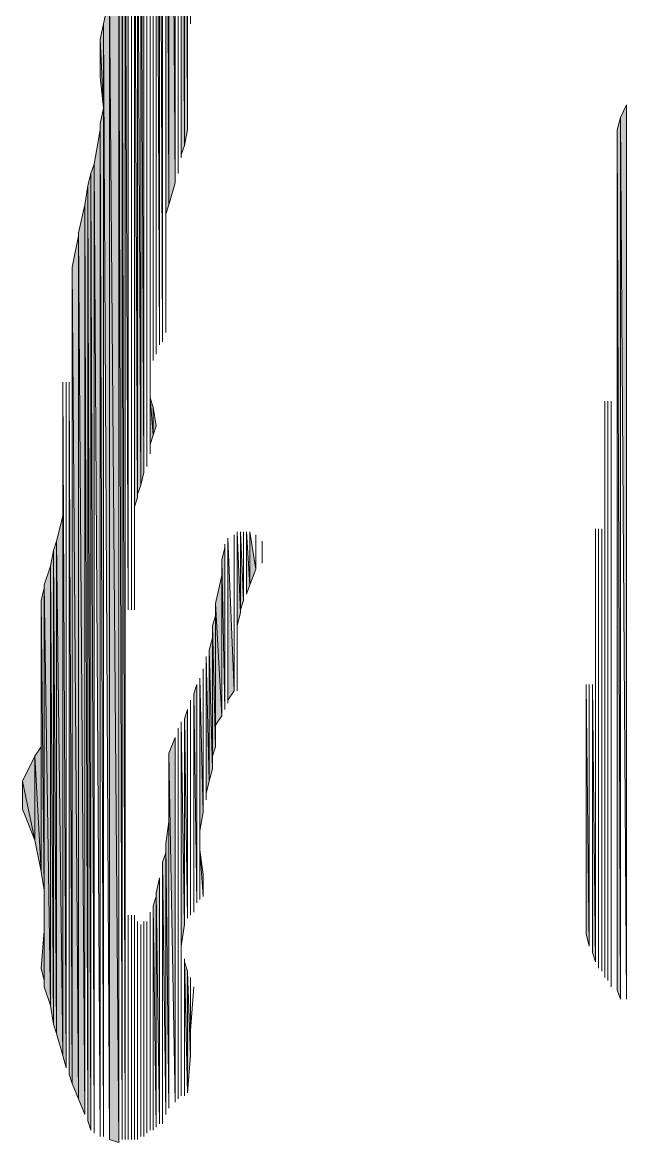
# Model space of a CAD drawing. Header units: millimetres. Extents: x -30643 to 86172, y -19411 to 63186.
# Drawn here: x 83126.1 to 83262.7, y -623.1 to -370.2 of the extents above; entities that cross this region are included whole.
import ezdxf

# ---------------------------------------------------------------- set-up
doc = ezdxf.new("R2010")
doc.units = ezdxf.units.MM

msp = doc.modelspace()

# ---------------------------------------------------------------- hatches: boundary and pattern name
h = msp.add_hatch(color=0)
h.dxf.hatch_style = 2
h.paths.add_polyline_path([(83162.73, -397.96), (83163.43, -394.45), (83162.73, -186.16)])
h = msp.add_hatch(color=0)
h.dxf.hatch_style = 2
h.paths.add_polyline_path([(83162.73, -397.96), (83162.73, -194.6), (83162.02, -198.82)])
h = msp.add_hatch(color=0)
h.dxf.hatch_style = 2
h.paths.add_polyline_path([(83162.02, -400.08), (83162.73, -397.96), (83162.02, -198.82)])
h = msp.add_hatch(color=0)
h.dxf.hatch_style = 2
h.paths.add_polyline_path([(83160.62, -406.41), (83160.62, -201.64), (83159.21, -204.45)])
h = msp.add_hatch(color=0)
h.dxf.hatch_style = 2
h.paths.add_polyline_path([(83161.32, -404.3), (83161.32, -402.19), (83161.32, -200.93)])
h = msp.add_hatch(color=0)
h.dxf.hatch_style = 2
h.paths.add_polyline_path([(83159.21, -411.33), (83160.62, -406.41), (83159.21, -204.45)])
h = msp.add_hatch(color=0)
h.dxf.hatch_style = 2
h.paths.add_polyline_path([(83158.51, -413.44), (83159.21, -411.33), (83158.51, -205.86)])
h = msp.add_hatch(color=0)
h.dxf.hatch_style = 2
h.paths.add_polyline_path([(83157.8, -440.89), (83157.8, -262.15), (83157.8, -264.97)])
h = msp.add_hatch(color=0)
h.dxf.hatch_style = 2
h.paths.add_polyline_path([(83157.8, -442.3), (83157.8, -264.97), (83157.1, -267.78)])
h = msp.add_hatch(color=0)
h.dxf.hatch_style = 2
h.paths.add_polyline_path([(83157.1, -443), (83157.1, -267.78), (83156.39, -269.89)])
h = msp.add_hatch(color=0)
h.dxf.hatch_style = 2
h.paths.add_polyline_path([(83154.99, -450.74), (83154.99, -447.93), (83154.99, -274.12)])
h = msp.add_hatch(color=0)
h.dxf.hatch_style = 2
h.paths.add_polyline_path([(83154.28, -470.44), (83154.28, -468.33), (83154.28, -276.23)])
h = msp.add_hatch(color=0)
h.dxf.hatch_style = 2
h.paths.add_polyline_path([(83153.58, -471.85), (83153.58, -320.56), (83152.88, -322.67)])
h = msp.add_hatch(color=0)
h.dxf.hatch_style = 2
h.paths.add_polyline_path([(83152.88, -474.67), (83153.58, -471.85), (83152.88, -322.67)])
h = msp.add_hatch(color=0)
h.dxf.hatch_style = 2
h.paths.add_polyline_path([(83151.47, -479.59), (83152.17, -477.48), (83151.47, -326.19)])
h = msp.add_hatch(color=0)
h.dxf.hatch_style = 2
h.paths.add_polyline_path([(83152.17, -476.78), (83152.88, -474.67), (83152.17, -324.08)])
h = msp.add_hatch(color=0)
h.dxf.hatch_style = 2
h.paths.add_polyline_path([(83150.06, -502.81), (83150.06, -330.41), (83149.36, -332.52)])
h = msp.add_hatch(color=0)
h.dxf.hatch_style = 2
h.paths.add_polyline_path([(83149.36, -622.44), (83149.36, -347.3), (83148.65, -352.22)])
h = msp.add_hatch(color=0)
h.dxf.hatch_style = 2
h.paths.add_polyline_path([(83148.65, -622.44), (83148.65, -352.22), (83147.95, -354.34)])
h = msp.add_hatch(color=0)
h.dxf.hatch_style = 2
h.paths.add_polyline_path([(83147.95, -623.14), (83147.95, -354.34), (83145.84, -364.19)])
h = msp.add_hatch(color=0)
h.dxf.hatch_style = 2
h.paths.add_polyline_path([(83145.84, -622.44), (83145.84, -364.19), (83144.43, -370.52)])
h = msp.add_hatch(color=0)
h.dxf.hatch_style = 2
h.paths.add_polyline_path([(83145.84, -622.44), (83147.95, -623.14), (83145.84, -364.19)])
h = msp.add_hatch(color=0)
h.dxf.hatch_style = 2
h.paths.add_polyline_path([(83144.43, -389.52), (83144.43, -370.52), (83143.73, -374.04)])
h = msp.add_hatch(color=0)
h.dxf.hatch_style = 2
h.paths.add_polyline_path([(83143.73, -382.48), (83143.73, -374.04), (83143.73, -379.67)])
h = msp.add_hatch(color=0)
h.dxf.hatch_style = 2
h.paths.add_polyline_path([(83143.73, -382.48), (83144.43, -389.52), (83143.73, -374.04)])
h = msp.add_hatch(color=0)
h.dxf.hatch_style = 2
h.paths.add_polyline_path([(83144.43, -621.73), (83144.43, -389.52), (83143.73, -393.04)])
h = msp.add_hatch(color=0)
h.dxf.hatch_style = 2
h.paths.add_polyline_path([(83262.65, -590.77), (83262.65, -388.82), (83261.24, -391.63)])
h = msp.add_hatch(color=0)
h.dxf.hatch_style = 2
h.paths.add_polyline_path([(83261.24, -590.77), (83261.24, -391.63), (83260.54, -394.45)])
h = msp.add_hatch(color=0)
h.dxf.hatch_style = 2
h.paths.add_polyline_path([(83143.73, -621.73), (83143.73, -394.45), (83142.32, -402.19)])
h = msp.add_hatch(color=0)
h.dxf.hatch_style = 2
h.paths.add_polyline_path([(83260.54, -588.66), (83261.24, -590.77), (83260.54, -394.45)])
h = msp.add_hatch(color=0)
h.dxf.hatch_style = 2
h.paths.add_polyline_path([(83142.32, -621.03), (83142.32, -402.19), (83141.62, -404.3)])
h = msp.add_hatch(color=0)
h.dxf.hatch_style = 2
h.paths.add_polyline_path([(83141.62, -620.33), (83141.62, -404.3), (83140.91, -407.11)])
h = msp.add_hatch(color=0)
h.dxf.hatch_style = 2
h.paths.add_polyline_path([(83140.91, -618.22), (83140.91, -407.11), (83140.21, -411.33)])
h = msp.add_hatch(color=0)
h.dxf.hatch_style = 2
h.paths.add_polyline_path([(83140.91, -618.22), (83141.62, -620.33), (83140.91, -407.11)])
h = msp.add_hatch(color=0)
h.dxf.hatch_style = 2
h.paths.add_polyline_path([(83140.21, -616.81), (83140.21, -411.33), (83138.8, -417.67)])
h = msp.add_hatch(color=0)
h.dxf.hatch_style = 2
h.paths.add_polyline_path([(83138.8, -613.29), (83138.8, -418.37), (83137.4, -425.41)])
h = msp.add_hatch(color=0)
h.dxf.hatch_style = 2
h.paths.add_polyline_path([(83138.8, -613.29), (83140.21, -616.81), (83138.8, -417.67)])
h = msp.add_hatch(color=0)
h.dxf.hatch_style = 2
h.paths.add_polyline_path([(83137.4, -609.77), (83138.8, -613.29), (83137.4, -425.41)])
h = msp.add_hatch(color=0)
h.dxf.hatch_style = 2
h.paths.add_polyline_path([(83135.28, -603.44), (83135.99, -606.25), (83135.28, -451.44)])
h = msp.add_hatch(color=0)
h.dxf.hatch_style = 2
h.paths.add_polyline_path([(83136.69, -607.66), (83137.4, -609.77), (83136.69, -451.44)])
h = msp.add_hatch(color=0)
h.dxf.hatch_style = 2
h.paths.add_polyline_path([(83154.99, -465.52), (83154.99, -454.96), (83154.99, -452.85)])
h = msp.add_hatch(color=0)
h.dxf.hatch_style = 2
h.paths.add_polyline_path([(83154.99, -465.52), (83155.69, -463.41), (83154.99, -454.96)])
h = msp.add_hatch(color=0)
h.dxf.hatch_style = 2
h.paths.add_polyline_path([(83155.69, -463.41), (83155.69, -457.07), (83154.99, -454.96)])
h = msp.add_hatch(color=0)
h.dxf.hatch_style = 2
h.paths.add_polyline_path([(83155.69, -463.41), (83156.39, -461.3), (83155.69, -457.07)])
h = msp.add_hatch(color=0)
h.dxf.hatch_style = 2
h.paths.add_polyline_path([(83135.28, -603.44), (83135.28, -481.7), (83133.88, -487.33)])
h = msp.add_hatch(color=0)
h.dxf.hatch_style = 2
h.paths.add_polyline_path([(83174.69, -509.15), (83174.69, -506.33), (83174.69, -485.22)])
h = msp.add_hatch(color=0)
h.dxf.hatch_style = 2
h.paths.add_polyline_path([(83174.69, -506.33), (83175.39, -503.52), (83174.69, -485.22)])
h = msp.add_hatch(color=0)
h.dxf.hatch_style = 2
h.paths.add_polyline_path([(83175.39, -502.81), (83176.1, -500.7), (83175.39, -485.22)])
h = msp.add_hatch(color=0)
h.dxf.hatch_style = 2
h.paths.add_polyline_path([(83176.8, -499.29), (83177.5, -497.18), (83176.8, -485.22)])
h = msp.add_hatch(color=0)
h.dxf.hatch_style = 2
h.paths.add_polyline_path([(83177.5, -497.18), (83178.91, -493.66), (83177.5, -485.22)])
h = msp.add_hatch(color=0)
h.dxf.hatch_style = 2
h.paths.add_polyline_path([(83133.88, -598.51), (83133.88, -487.33), (83133.17, -489.44)])
h = msp.add_hatch(color=0)
h.dxf.hatch_style = 2
h.paths.add_polyline_path([(83133.88, -598.51), (83135.28, -603.44), (83133.88, -487.33)])
h = msp.add_hatch(color=0)
h.dxf.hatch_style = 2
h.paths.add_polyline_path([(83172.58, -523.22), (83173.99, -521.11), (83172.58, -486.63)])
h = msp.add_hatch(color=0)
h.dxf.hatch_style = 2
h.paths.add_polyline_path([(83133.17, -596.4), (83133.17, -489.44), (83132.47, -492.96)])
h = msp.add_hatch(color=0)
h.dxf.hatch_style = 2
h.paths.add_polyline_path([(83133.17, -596.4), (83133.88, -598.51), (83133.17, -489.44)])
h = msp.add_hatch(color=0)
h.dxf.hatch_style = 2
h.paths.add_polyline_path([(83171.88, -525.33), (83171.88, -488.74), (83171.17, -491.55)])
h = msp.add_hatch(color=0)
h.dxf.hatch_style = 2
h.paths.add_polyline_path([(83132.47, -592.18), (83132.47, -492.96), (83131.06, -497.18)])
h = msp.add_hatch(color=0)
h.dxf.hatch_style = 2
h.paths.add_polyline_path([(83132.47, -592.18), (83133.17, -596.4), (83132.47, -492.96)])
h = msp.add_hatch(color=0)
h.dxf.hatch_style = 2
h.paths.add_polyline_path([(83171.17, -525.33), (83171.17, -491.55), (83171.17, -495.07)])
h = msp.add_hatch(color=0)
h.dxf.hatch_style = 2
h.paths.add_polyline_path([(83171.17, -526.74), (83171.17, -495.07), (83169.76, -501.4)])
h = msp.add_hatch(color=0)
h.dxf.hatch_style = 2
h.paths.add_polyline_path([(83131.06, -566.14), (83131.06, -497.89), (83130.36, -500.7)])
h = msp.add_hatch(color=0)
h.dxf.hatch_style = 2
h.paths.add_polyline_path([(83131.06, -587.96), (83132.47, -592.18), (83131.06, -497.18)])
h = msp.add_hatch(color=0)
h.dxf.hatch_style = 2
h.paths.add_polyline_path([(83131.06, -566.14), (83131.06, -571.77), (83131.06, -497.89)])
h = msp.add_hatch(color=0)
h.dxf.hatch_style = 2
h.paths.add_polyline_path([(83130.36, -561.92), (83131.06, -566.14), (83130.36, -500.7)])
h = msp.add_hatch(color=0)
h.dxf.hatch_style = 2
h.paths.add_polyline_path([(83169.76, -528.85), (83171.17, -526.74), (83169.76, -501.4)])
h = msp.add_hatch(color=0)
h.dxf.hatch_style = 2
h.paths.add_polyline_path([(83169.76, -531.66), (83169.76, -528.85), (83169.76, -502.81)])
h = msp.add_hatch(color=0)
h.dxf.hatch_style = 2
h.paths.add_polyline_path([(83169.76, -533.77), (83169.76, -504.22), (83169.06, -506.33)])
h = msp.add_hatch(color=0)
h.dxf.hatch_style = 2
h.paths.add_polyline_path([(83169.76, -533.77), (83169.76, -531.66), (83169.76, -504.22)])
h = msp.add_hatch(color=0)
h.dxf.hatch_style = 2
h.paths.add_polyline_path([(83169.06, -535.89), (83169.06, -506.33), (83169.06, -508.44)])
h = msp.add_hatch(color=0)
h.dxf.hatch_style = 2
h.paths.add_polyline_path([(83169.06, -535.89), (83169.76, -533.77), (83169.06, -506.33)])
h = msp.add_hatch(color=0)
h.dxf.hatch_style = 2
h.paths.add_polyline_path([(83169.06, -538.7), (83169.06, -509.15), (83168.36, -511.96)])
h = msp.add_hatch(color=0)
h.dxf.hatch_style = 2
h.paths.add_polyline_path([(83174.69, -520.4), (83174.69, -514.77), (83174.69, -509.15)])
h = msp.add_hatch(color=0)
h.dxf.hatch_style = 2
h.paths.add_polyline_path([(83167.65, -544.33), (83168.36, -541.51), (83167.65, -513.37)])
h = msp.add_hatch(color=0)
h.dxf.hatch_style = 2
h.paths.add_polyline_path([(83168.36, -541.51), (83169.06, -538.7), (83168.36, -511.96)])
h = msp.add_hatch(color=0)
h.dxf.hatch_style = 2
h.paths.add_polyline_path([(83166.25, -554.88), (83166.25, -552.77), (83166.25, -518.29)])
h = msp.add_hatch(color=0)
h.dxf.hatch_style = 2
h.paths.add_polyline_path([(83166.25, -552.77), (83166.95, -548.55), (83166.25, -518.29)])
h = msp.add_hatch(color=0)
h.dxf.hatch_style = 2
h.paths.add_polyline_path([(83165.54, -568.96), (83165.54, -519.7), (83164.84, -521.81)])
h = msp.add_hatch(color=0)
h.dxf.hatch_style = 2
h.paths.add_polyline_path([(83253.5, -575.99), (83254.21, -578.81), (83253.5, -519.7)])
h = msp.add_hatch(color=0)
h.dxf.hatch_style = 2
h.paths.add_polyline_path([(83254.91, -580.22), (83255.61, -582.33), (83254.91, -519.7)])
h = msp.add_hatch(color=0)
h.dxf.hatch_style = 2
h.paths.add_polyline_path([(83163.43, -572.48), (83163.43, -525.33), (83162.73, -527.44)])
h = msp.add_hatch(color=0)
h.dxf.hatch_style = 2
h.paths.add_polyline_path([(83162.02, -578.81), (83162.73, -573.88), (83162.02, -528.14)])
h = msp.add_hatch(color=0)
h.dxf.hatch_style = 2
h.paths.add_polyline_path([(83160.62, -613.99), (83160.62, -531.66), (83159.21, -535.18)])
h = msp.add_hatch(color=0)
h.dxf.hatch_style = 2
h.paths.add_polyline_path([(83128.95, -554.88), (83128.95, -535.89), (83126.14, -541.51)])
h = msp.add_hatch(color=0)
h.dxf.hatch_style = 2
h.paths.add_polyline_path([(83130.36, -561.92), (83130.36, -533.77), (83128.95, -535.89)])
h = msp.add_hatch(color=0)
h.dxf.hatch_style = 2
h.paths.add_polyline_path([(83128.95, -554.88), (83130.36, -561.92), (83128.95, -535.89)])
h = msp.add_hatch(color=0)
h.dxf.hatch_style = 2
h.paths.add_polyline_path([(83126.14, -547.85), (83128.95, -554.88), (83126.14, -541.51)])
h = msp.add_hatch(color=0)
h.dxf.hatch_style = 2
h.paths.add_polyline_path([(83159.21, -615.4), (83159.21, -550.66), (83158.51, -555.59)])
h = msp.add_hatch(color=0)
h.dxf.hatch_style = 2
h.paths.add_polyline_path([(83158.51, -616.81), (83158.51, -555.59), (83158.51, -557.7)])
h = msp.add_hatch(color=0)
h.dxf.hatch_style = 2
h.paths.add_polyline_path([(83166.25, -567.55), (83166.25, -557), (83166.25, -554.88)])
h = msp.add_hatch(color=0)
h.dxf.hatch_style = 2
h.paths.add_polyline_path([(83158.51, -616.81), (83158.51, -557.7), (83157.8, -559.81)])
h = msp.add_hatch(color=0)
h.dxf.hatch_style = 2
h.paths.add_polyline_path([(83166.95, -567.55), (83166.95, -562.62), (83166.25, -557)])
h = msp.add_hatch(color=0)
h.dxf.hatch_style = 2
h.paths.add_polyline_path([(83157.8, -618.22), (83157.8, -559.81), (83157.8, -561.92)])
h = msp.add_hatch(color=0)
h.dxf.hatch_style = 2
h.paths.add_polyline_path([(83157.1, -618.92), (83157.1, -563.33), (83156.39, -566.85)])
h = msp.add_hatch(color=0)
h.dxf.hatch_style = 2
h.paths.add_polyline_path([(83156.39, -619.62), (83156.39, -567.55), (83155.69, -569.66)])
h = msp.add_hatch(color=0)
h.dxf.hatch_style = 2
h.paths.add_polyline_path([(83131.06, -587.96), (83131.06, -571.77), (83131.06, -575.29)])
h = msp.add_hatch(color=0)
h.dxf.hatch_style = 2
h.paths.add_polyline_path([(83131.06, -586.55), (83131.06, -575.29), (83130.36, -583.74)])
h = msp.add_hatch(color=0)
h.dxf.hatch_style = 2
h.paths.add_polyline_path([(83163.43, -611.88), (83163.43, -584.44), (83162.73, -582.33)])
h = msp.add_hatch(color=0)
h.dxf.hatch_style = 2
h.paths.add_polyline_path([(83163.43, -611.88), (83164.14, -603.44), (83163.43, -584.44)])
h = msp.add_hatch(color=0)
h.dxf.hatch_style = 2
h.paths.add_polyline_path([(83164.14, -602.03), (83164.14, -597.81), (83164.14, -585.85)])

# ---------------------------------------------------------------- linework, layer by layer
at = {"color": 0, "lineweight": 0}
for points in [[(83162.73, -397.96), (83163.43, -394.45), (83162.73, -186.16)], [(83163.43, -394.45), (83163.43, -186.16)], [(83163.43, -371.22), (83163.43, -186.16)], [(83164.14, -370.52), (83164.14, -186.16)], [(83164.14, -370.52), (83164.14, -186.16)], [(83162.73, -397.96), (83162.73, -194.6), (83162.02, -198.82)], [(83162.73, -397.96), (83162.73, -194.6)], [(83162.73, -397.96), (83162.73, -194.6)], [(83161.32, -402.19), (83161.32, -199.53)], [(83161.32, -402.19), (83161.32, -199.53)], [(83162.02, -400.78), (83162.02, -198.82)], [(83162.02, -400.78), (83162.02, -198.82)], [(83162.02, -400.08), (83162.02, -198.82)], [(83162.02, -400.08), (83162.73, -397.96), (83162.02, -198.82)], [(83160.62, -406.41), (83160.62, -201.64), (83159.21, -204.45)], [(83160.62, -406.41), (83160.62, -201.64)], [(83160.62, -405.7), (83160.62, -201.64)], [(83160.62, -405.7), (83160.62, -201.64)], [(83161.32, -404.3), (83161.32, -200.93)], [(83161.32, -404.3), (83161.32, -402.19), (83161.32, -200.93)], [(83159.21, -411.33), (83159.21, -204.45)], [(83159.21, -411.33), (83159.21, -204.45)], [(83159.21, -411.33), (83159.21, -204.45)], [(83159.21, -411.33), (83160.62, -406.41), (83159.21, -204.45)], [(83158.51, -413.44), (83159.21, -411.33), (83158.51, -205.86)], [(83157.8, -440.89), (83157.8, -245.97)], [(83158.51, -440.18), (83158.51, -245.97)], [(83158.51, -440.18), (83158.51, -245.97)], [(83158.51, -439.48), (83158.51, -245.97)], [(83157.8, -440.89), (83157.8, -262.15), (83157.8, -264.97)], [(83157.8, -442.3), (83157.8, -264.97), (83157.1, -267.78)], [(83157.8, -442.3), (83157.8, -264.97)], [(83157.1, -443), (83157.1, -267.78), (83156.39, -269.89)], [(83157.1, -443), (83157.1, -267.78)], [(83156.39, -444.41), (83156.39, -269.89)], [(83156.39, -444.41), (83156.39, -269.89)], [(83156.39, -445.11), (83156.39, -270.6)], [(83156.39, -445.11), (83156.39, -270.6)], [(83155.69, -446.52), (83155.69, -272.01)], [(83155.69, -446.52), (83155.69, -272.01)], [(83154.28, -468.33), (83154.28, -275.52)], [(83154.28, -468.33), (83154.28, -275.52)], [(83154.99, -447.93), (83154.99, -273.41)], [(83154.99, -447.93), (83154.99, -273.41)], [(83154.99, -447.22), (83154.99, -273.41)], [(83154.99, -447.22), (83154.99, -273.41)], [(83154.99, -450.74), (83154.99, -274.12)], [(83154.99, -450.74), (83154.99, -447.93), (83154.99, -274.12)], [(83154.99, -467.63), (83154.99, -274.82)], [(83154.99, -452.15), (83154.99, -274.82)], [(83154.28, -470.44), (83154.28, -468.33), (83154.28, -276.23)], [(83153.58, -471.85), (83153.58, -320.56), (83152.88, -322.67)], [(83153.58, -471.85), (83153.58, -320.56)], [(83154.28, -470.44), (83154.28, -319.15)], [(83152.88, -474.67), (83152.88, -322.67)], [(83152.88, -474.67), (83153.58, -471.85), (83152.88, -322.67)], [(83151.47, -502.81), (83151.47, -326.19)], [(83151.47, -479.59), (83152.17, -477.48), (83151.47, -326.19)], [(83152.17, -476.78), (83152.17, -324.08)], [(83152.17, -476.78), (83152.88, -474.67), (83152.17, -324.08)], [(83152.17, -477.48), (83152.17, -324.78)], [(83152.17, -477.48), (83152.17, -324.78)], [(83151.47, -502.81), (83151.47, -327.6)], [(83151.47, -502.81), (83151.47, -327.6)], [(83151.47, -502.81), (83151.47, -327.6)], [(83151.47, -502.81), (83151.47, -327.6)], [(83150.06, -502.81), (83150.06, -330.41), (83149.36, -332.52)], [(83150.06, -502.81), (83150.06, -330.41)], [(83150.06, -502.81), (83150.06, -330.41)], [(83150.06, -502.81), (83150.06, -330.41)], [(83150.77, -502.81), (83150.77, -329)], [(83150.77, -502.81), (83150.77, -329)], [(83149.36, -502.81), (83149.36, -332.52)], [(83149.36, -502.81), (83149.36, -345.89)], [(83149.36, -622.44), (83149.36, -347.3), (83148.65, -352.22)], [(83149.36, -502.81), (83149.36, -347.3)], [(83148.65, -622.44), (83148.65, -352.22), (83147.95, -354.34)], [(83148.65, -622.44), (83148.65, -352.22)], [(83147.95, -623.14), (83147.95, -354.34), (83145.84, -364.19)], [(83147.95, -623.14), (83147.95, -354.34)], [(83145.84, -622.44), (83145.84, -364.19), (83144.43, -370.52)], [(83145.84, -622.44), (83147.95, -623.14), (83145.84, -364.19)], [(83144.43, -389.52), (83144.43, -370.52), (83143.73, -374.04)], [(83144.43, -621.73), (83144.43, -370.52)], [(83143.73, -382.48), (83143.73, -374.04), (83143.73, -379.67)], [(83143.73, -382.48), (83144.43, -389.52), (83143.73, -374.04)], [(83144.43, -621.73), (83144.43, -389.52), (83143.73, -393.04)], [(83262.65, -590.77), (83262.65, -388.82), (83261.24, -391.63)], [(83262.65, -590.77), (83262.65, -388.82)], [(83261.24, -590.77), (83261.24, -391.63), (83260.54, -394.45)], [(83261.24, -590.77), (83261.24, -391.63)], [(83143.73, -621.73), (83143.73, -394.45), (83142.32, -402.19)], [(83143.73, -621.73), (83143.73, -393.04)], [(83143.73, -621.73), (83143.73, -393.04)], [(83143.73, -621.73), (83143.73, -394.45)], [(83260.54, -588.66), (83261.24, -590.77), (83260.54, -394.45)], [(83142.32, -621.03), (83142.32, -402.19), (83141.62, -404.3)], [(83142.32, -621.03), (83142.32, -402.19)], [(83141.62, -620.33), (83141.62, -404.3), (83140.91, -407.11)], [(83141.62, -620.33), (83141.62, -404.3)], [(83140.91, -618.22), (83140.91, -407.11), (83140.21, -411.33)], [(83140.91, -618.22), (83141.62, -620.33), (83140.91, -407.11)], [(83140.21, -616.81), (83140.21, -411.33), (83138.8, -417.67)], [(83140.21, -616.81), (83140.21, -411.33)], [(83138.8, -613.29), (83138.8, -418.37), (83137.4, -425.41)], [(83138.8, -613.29), (83138.8, -417.67)], [(83138.8, -613.29), (83140.21, -616.81), (83138.8, -417.67)], [(83138.8, -613.29), (83138.8, -418.37)], [(83137.4, -609.77), (83138.8, -613.29), (83137.4, -425.41)], [(83135.28, -603.44), (83135.99, -606.25), (83135.28, -451.44)], [(83135.99, -606.25), (83135.99, -451.44)], [(83135.99, -606.25), (83135.99, -451.44)], [(83135.99, -606.25), (83135.99, -451.44)], [(83135.99, -606.25), (83135.99, -451.44)], [(83136.69, -606.96), (83136.69, -451.44)], [(83136.69, -606.96), (83136.69, -451.44)], [(83136.69, -607.66), (83136.69, -451.44)], [(83136.69, -607.66), (83137.4, -609.77), (83136.69, -451.44)], [(83137.4, -609.77), (83137.4, -451.44)], [(83154.99, -467.63), (83154.99, -452.15)], [(83154.99, -466.92), (83154.99, -452.85)], [(83154.99, -466.92), (83154.99, -452.85)], [(83154.99, -465.52), (83154.99, -454.96), (83154.99, -452.85)], [(83154.99, -465.52), (83154.99, -454.96)], [(83154.99, -465.52), (83154.99, -454.96)], [(83154.99, -465.52), (83155.69, -463.41), (83154.99, -454.96)], [(83155.69, -463.41), (83155.69, -457.07), (83154.99, -454.96)], [(83155.69, -463.41), (83156.39, -461.3), (83155.69, -457.07)], [(83156.39, -461.3), (83155.69, -457.07)], [(83257.72, -585.85), (83257.72, -455.67)], [(83258.43, -586.55), (83258.43, -455.67)], [(83258.43, -586.55), (83258.43, -455.67)], [(83259.13, -587.25), (83259.13, -455.67)], [(83259.13, -587.25), (83259.13, -455.67)], [(83259.13, -587.25), (83259.13, -455.67)], [(83259.13, -587.25), (83259.13, -455.67)], [(83259.13, -587.96), (83259.13, -455.67)], [(83259.13, -587.96), (83259.13, -455.67)], [(83259.13, -587.96), (83259.13, -455.67)], [(83259.13, -587.96), (83259.13, -455.67)], [(83260.54, -588.66), (83260.54, -455.67)], [(83135.28, -603.44), (83135.28, -481.7), (83133.88, -487.33)], [(83174.69, -521.11), (83174.69, -485.22)], [(83174.69, -509.15), (83174.69, -506.33), (83174.69, -485.22)], [(83174.69, -506.33), (83174.69, -485.22)], [(83174.69, -506.33), (83175.39, -503.52), (83174.69, -485.22)], [(83175.39, -503.52), (83175.39, -485.22)], [(83175.39, -503.52), (83175.39, -485.22)], [(83175.39, -503.52), (83175.39, -485.22)], [(83175.39, -503.52), (83175.39, -485.22)], [(83175.39, -502.81), (83175.39, -485.22)], [(83175.39, -502.81), (83176.1, -500.7), (83175.39, -485.22)], [(83176.1, -500.7), (83176.1, -485.22)], [(83176.1, -500.7), (83176.1, -485.22)], [(83176.8, -499.29), (83176.8, -485.22)], [(83176.8, -499.29), (83177.5, -497.18), (83176.8, -485.22)], [(83177.5, -497.18), (83177.5, -485.22)], [(83177.5, -497.18), (83178.91, -493.66), (83177.5, -485.22)], [(83255.61, -582.33), (83255.61, -484.52)], [(83255.61, -582.33), (83255.61, -484.52)], [(83255.61, -582.33), (83255.61, -484.52)], [(83256.32, -583.74), (83256.32, -484.52)], [(83256.32, -583.74), (83256.32, -484.52)], [(83257.02, -584.44), (83257.02, -484.52)], [(83257.02, -584.44), (83257.02, -484.52)], [(83257.72, -585.14), (83257.72, -484.52)], [(83257.72, -585.14), (83257.72, -484.52)], [(83257.72, -585.85), (83257.72, -484.52)], [(83133.88, -598.51), (83133.88, -487.33), (83133.17, -489.44)], [(83133.88, -598.51), (83135.28, -603.44), (83133.88, -487.33)], [(83171.88, -524.63), (83171.88, -488.03)], [(83171.88, -524.63), (83171.88, -488.03)], [(83172.58, -523.22), (83172.58, -486.63)], [(83172.58, -523.22), (83173.99, -521.11), (83172.58, -486.63)], [(83172.58, -523.92), (83172.58, -488.03)], [(83172.58, -523.92), (83172.58, -488.03)], [(83173.99, -521.11), (83173.99, -485.92)], [(83173.99, -521.11), (83173.99, -485.92)], [(83178.91, -493.66), (83178.91, -485.92)], [(83178.91, -493.66), (83178.91, -485.92)], [(83180.32, -492.26), (83180.32, -487.33)], [(83180.32, -492.26), (83180.32, -487.33)], [(83133.17, -596.4), (83133.17, -489.44), (83132.47, -492.96)], [(83133.17, -596.4), (83133.88, -598.51), (83133.17, -489.44)], [(83171.88, -525.33), (83171.88, -488.74), (83171.17, -491.55)], [(83171.88, -525.33), (83171.88, -488.74)], [(83171.88, -524.63), (83171.88, -488.74)], [(83171.88, -524.63), (83171.88, -488.74)], [(83132.47, -592.18), (83132.47, -492.96), (83131.06, -497.18)], [(83132.47, -592.18), (83133.17, -596.4), (83132.47, -492.96)], [(83171.17, -525.33), (83171.17, -491.55), (83171.17, -495.07)], [(83171.17, -525.33), (83171.17, -491.55)], [(83171.17, -526.74), (83171.17, -495.07), (83169.76, -501.4)], [(83171.17, -526.74), (83171.17, -495.07)], [(83131.06, -566.14), (83131.06, -497.89), (83130.36, -500.7)], [(83131.06, -571.77), (83131.06, -497.18)], [(83131.06, -587.96), (83132.47, -592.18), (83131.06, -497.18)], [(83131.06, -566.14), (83131.06, -571.77), (83131.06, -497.89)], [(83130.36, -561.92), (83131.06, -566.14), (83130.36, -500.7)], [(83169.76, -528.85), (83169.76, -501.4)], [(83169.76, -528.85), (83171.17, -526.74), (83169.76, -501.4)], [(83169.76, -531.66), (83169.76, -502.81)], [(83169.76, -531.66), (83169.76, -528.85), (83169.76, -502.81)], [(83169.76, -533.77), (83169.76, -504.22), (83169.06, -506.33)], [(83169.76, -533.77), (83169.76, -531.66), (83169.76, -504.22)], [(83169.06, -535.89), (83169.06, -506.33), (83169.06, -508.44)], [(83169.06, -535.89), (83169.76, -533.77), (83169.06, -506.33)], [(83169.06, -537.29), (83169.06, -508.44)], [(83169.06, -537.29), (83169.06, -508.44)], [(83169.06, -538.7), (83169.06, -509.15), (83168.36, -511.96)], [(83169.06, -538.7), (83169.06, -509.15)], [(83174.69, -521.11), (83174.69, -509.15)], [(83174.69, -520.4), (83174.69, -514.77), (83174.69, -509.15)], [(83167.65, -544.33), (83167.65, -513.37)], [(83167.65, -544.33), (83168.36, -541.51), (83167.65, -513.37)], [(83168.36, -541.51), (83168.36, -511.96)], [(83168.36, -541.51), (83169.06, -538.7), (83168.36, -511.96)], [(83167.65, -545.74), (83167.65, -514.77)], [(83167.65, -545.74), (83167.65, -514.77)], [(83174.69, -520.4), (83174.69, -514.77)], [(83166.25, -568.25), (83166.25, -518.29)], [(83166.25, -554.88), (83166.25, -552.77), (83166.25, -518.29)], [(83166.25, -552.77), (83166.25, -518.29)], [(83166.25, -552.77), (83166.95, -548.55), (83166.25, -518.29)], [(83166.95, -547.14), (83166.95, -516.18)], [(83166.95, -547.14), (83166.95, -516.18)], [(83166.95, -548.55), (83166.95, -516.89)], [(83166.95, -548.55), (83166.95, -516.89)], [(83166.95, -547.85), (83166.95, -516.89)], [(83166.95, -547.85), (83166.95, -516.89)], [(83165.54, -568.96), (83165.54, -519.7), (83164.84, -521.81)], [(83165.54, -568.96), (83165.54, -519.7)], [(83253.5, -575.99), (83254.21, -578.81), (83253.5, -519.7)], [(83254.21, -578.81), (83254.21, -519.7)], [(83254.21, -578.81), (83254.21, -519.7)], [(83254.21, -578.81), (83254.21, -519.7)], [(83254.21, -578.81), (83254.21, -519.7)], [(83254.91, -579.51), (83254.91, -519.7)], [(83254.91, -579.51), (83254.91, -519.7)], [(83254.91, -580.22), (83254.91, -519.7)], [(83254.91, -580.22), (83255.61, -582.33), (83254.91, -519.7)], [(83255.61, -582.33), (83255.61, -519.7)], [(83164.14, -571.77), (83164.14, -523.22)], [(83164.14, -571.77), (83164.14, -523.22)], [(83164.84, -570.37), (83164.84, -521.81)], [(83164.84, -570.37), (83164.84, -521.81)], [(83164.84, -571.07), (83164.84, -522.52)], [(83164.84, -571.07), (83164.84, -522.52)], [(83163.43, -572.48), (83163.43, -525.33), (83162.73, -527.44)], [(83163.43, -572.48), (83163.43, -525.33)], [(83164.14, -571.77), (83164.14, -523.92)], [(83164.14, -571.77), (83164.14, -523.92)], [(83164.14, -571.77), (83164.14, -523.92)], [(83164.14, -571.77), (83164.14, -523.92)], [(83162.02, -578.81), (83162.02, -528.14)], [(83162.02, -578.81), (83162.73, -573.88), (83162.02, -528.14)], [(83162.73, -573.88), (83162.73, -527.44)], [(83162.73, -573.88), (83162.73, -527.44)], [(83162.73, -573.88), (83162.73, -527.44)], [(83162.73, -573.88), (83162.73, -527.44)], [(83161.32, -613.29), (83161.32, -529.55)], [(83161.32, -613.29), (83161.32, -529.55)], [(83161.32, -613.29), (83161.32, -530.96)], [(83161.32, -613.29), (83161.32, -530.96)], [(83162.02, -612.59), (83162.02, -528.85)], [(83162.02, -580.22), (83162.02, -528.85)], [(83160.62, -613.99), (83160.62, -531.66), (83159.21, -535.18)], [(83160.62, -613.99), (83160.62, -531.66)], [(83160.62, -613.99), (83160.62, -531.66)], [(83160.62, -613.99), (83160.62, -531.66)], [(83128.95, -554.88), (83128.95, -535.89), (83126.14, -541.51)], [(83130.36, -561.92), (83130.36, -533.77), (83128.95, -535.89)], [(83128.95, -554.88), (83128.95, -535.89)], [(83128.95, -554.88), (83128.95, -535.89)], [(83128.95, -554.88), (83130.36, -561.92), (83128.95, -535.89)], [(83159.21, -550.66), (83159.21, -535.18)], [(83159.21, -615.4), (83159.21, -535.18)], [(83159.21, -615.4), (83159.21, -535.18)], [(83159.21, -615.4), (83159.21, -535.18)], [(83126.14, -547.85), (83126.14, -541.51)], [(83126.14, -547.85), (83128.95, -554.88), (83126.14, -541.51)], [(83159.21, -615.4), (83159.21, -550.66), (83158.51, -555.59)], [(83158.51, -616.81), (83158.51, -555.59), (83158.51, -557.7)], [(83158.51, -616.81), (83158.51, -555.59)], [(83166.25, -568.25), (83166.25, -554.88)], [(83166.25, -567.55), (83166.25, -557), (83166.25, -554.88)], [(83158.51, -616.81), (83158.51, -557.7), (83157.8, -559.81)], [(83158.51, -616.81), (83158.51, -557.7)], [(83166.25, -567.55), (83166.25, -557)], [(83166.95, -567.55), (83166.95, -562.62), (83166.25, -557)], [(83157.8, -618.22), (83157.8, -559.81), (83157.8, -561.92)], [(83157.8, -618.22), (83157.8, -559.81)], [(83157.1, -618.92), (83157.1, -563.33), (83156.39, -566.85)], [(83157.1, -618.92), (83157.1, -563.33)], [(83157.8, -618.92), (83157.8, -561.92)], [(83157.8, -618.92), (83157.8, -561.92)], [(83166.95, -567.55), (83166.95, -562.62)], [(83166.95, -566.85), (83166.95, -564.03)], [(83166.95, -566.85), (83166.95, -564.03)], [(83156.39, -619.62), (83156.39, -567.55), (83155.69, -569.66)], [(83156.39, -619.62), (83156.39, -566.85)], [(83156.39, -619.62), (83156.39, -566.85)], [(83156.39, -619.62), (83156.39, -567.55)], [(83154.99, -620.33), (83154.99, -571.07)], [(83154.99, -620.33), (83154.99, -571.07)], [(83155.69, -620.33), (83155.69, -569.66)], [(83155.69, -620.33), (83155.69, -569.66)], [(83131.06, -587.96), (83131.06, -571.77), (83131.06, -575.29)], [(83149.36, -622.44), (83149.36, -571.77)], [(83149.36, -622.44), (83149.36, -571.77)], [(83149.36, -622.44), (83149.36, -571.77)], [(83150.06, -622.44), (83150.06, -571.77)], [(83150.06, -622.44), (83150.06, -571.77)], [(83150.06, -622.44), (83150.06, -571.77)], [(83150.06, -622.44), (83150.06, -571.77)], [(83150.77, -622.44), (83150.77, -571.77)], [(83150.77, -622.44), (83150.77, -571.77)], [(83151.47, -622.44), (83151.47, -571.77)], [(83151.47, -622.44), (83151.47, -571.77)], [(83151.47, -622.44), (83151.47, -571.77)], [(83151.47, -622.44), (83151.47, -571.77)], [(83151.47, -622.44), (83151.47, -572.48)], [(83151.47, -622.44), (83151.47, -572.48)], [(83152.17, -622.44), (83152.17, -573.18)], [(83152.17, -622.44), (83152.17, -573.18)], [(83152.17, -622.44), (83152.17, -573.18)], [(83152.17, -622.44), (83152.17, -573.18)], [(83152.88, -621.73), (83152.88, -573.88)], [(83152.88, -621.73), (83152.88, -573.88)], [(83153.58, -621.73), (83153.58, -573.18)], [(83153.58, -621.73), (83153.58, -573.18)], [(83154.28, -621.03), (83154.28, -573.18)], [(83154.28, -621.03), (83154.28, -573.18)], [(83154.28, -621.03), (83154.28, -573.18)], [(83154.28, -621.03), (83154.28, -573.18)], [(83154.99, -620.33), (83154.99, -571.77)], [(83154.99, -620.33), (83154.99, -571.77)], [(83154.99, -620.33), (83154.99, -573.18)], [(83154.99, -620.33), (83154.99, -573.18)], [(83154.99, -620.33), (83154.99, -573.18)], [(83154.99, -620.33), (83154.99, -573.18)], [(83131.06, -586.55), (83131.06, -575.29), (83130.36, -583.74)], [(83131.06, -586.55), (83131.06, -575.29)], [(83162.02, -612.59), (83162.02, -580.22)], [(83162.02, -612.59), (83162.02, -580.22)], [(83162.02, -612.59), (83162.02, -580.22)], [(83162.73, -612.59), (83162.73, -581.62)], [(83162.73, -612.59), (83162.73, -581.62)], [(83162.73, -612.59), (83162.73, -582.33)], [(83162.73, -612.59), (83162.73, -582.33)], [(83163.43, -611.88), (83163.43, -584.44), (83162.73, -582.33)], [(83163.43, -611.88), (83164.14, -603.44), (83163.43, -584.44)], [(83164.14, -603.44), (83164.14, -585.85)], [(83164.14, -603.44), (83164.14, -585.85)], [(83164.14, -602.03), (83164.14, -585.85)], [(83164.14, -602.03), (83164.14, -597.81), (83164.14, -585.85)], [(83164.14, -597.81), (83164.14, -586.55)], [(83164.14, -597.81), (83164.84, -587.96)]]:
    msp.add_lwpolyline(points, close=True, dxfattribs=at)

doc.saveas('drawing.dxf')
